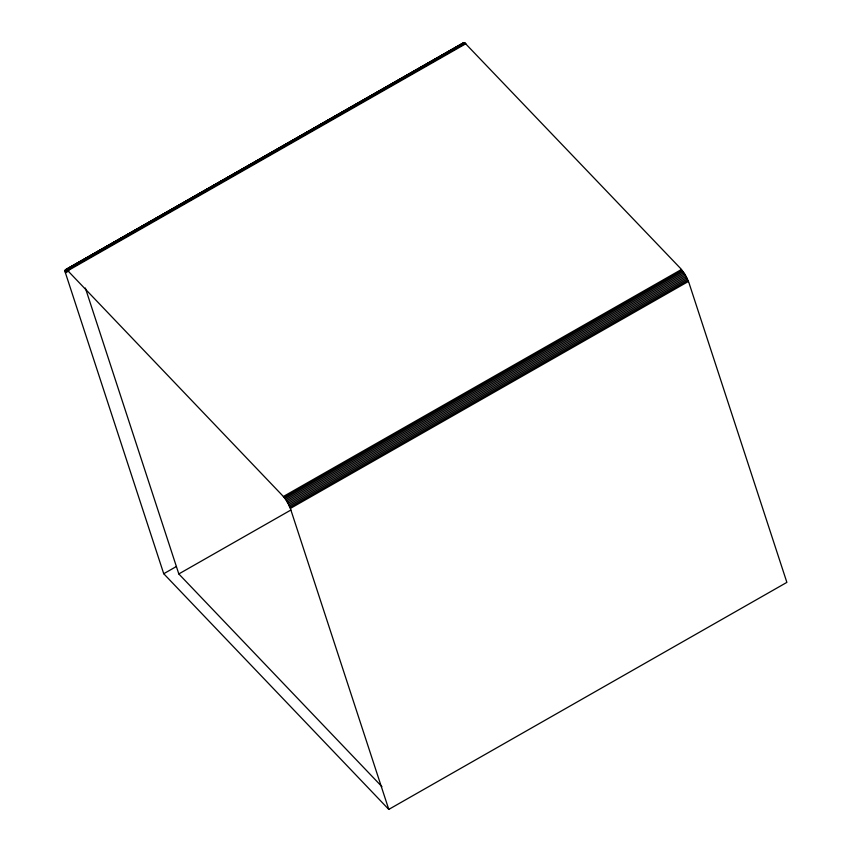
<?xml version="1.0" encoding="UTF-8"?>
<svg xmlns="http://www.w3.org/2000/svg" width="852" height="852" viewBox="0 0 852 852"><rect width="100%" height="100%" fill="white"/><g stroke="black" fill="none" stroke-linecap="round" stroke-linejoin="round"><path stroke-width="1.28" d="M65.125 271.192L65.434 269.775L463.839 42.6L464.723 42.824L680.748 268.646L685.381 275.079L688.874 282.523L786.875 582.374L388.778 809.4L163.733 573.726L65.434 272.864L65.125 271.192L67.436 269.871M65.231 270.084L463.839 42.6M65.434 269.775L464.244 42.621M65.125 270.563L72.047 266.612M74.358 265.291L82.431 260.691M84.742 259.37L88.203 257.4M90.514 256.079L92.825 254.769M95.126 253.449L107.821 246.207M110.132 244.897L112.432 243.576M114.743 242.266L118.204 240.285M120.515 238.975L122.826 237.655M126.288 235.685L128.588 234.364M130.899 233.054L137.822 229.103M140.133 227.782L143.594 225.812M145.905 224.491L148.205 223.181M150.516 221.861L153.978 219.891M156.289 218.57L163.211 214.619M165.522 213.309L173.595 208.697M175.906 207.387L179.367 205.407M181.668 204.097L183.979 202.776M186.29 201.466L198.985 194.224M201.285 192.903L209.368 188.303M211.669 186.982L213.98 185.672M217.441 183.691L219.752 182.381M222.063 181.061L234.747 173.829M237.058 172.509L239.369 171.188M241.68 169.878L245.142 167.908M247.442 166.587L249.753 165.267M257.826 160.666L264.759 156.715M267.059 155.405L270.521 153.424M272.832 152.114L275.143 150.793M277.443 149.473L290.138 142.241M292.449 140.921L300.522 136.32M302.833 134.999L305.144 133.689M308.605 131.709L310.905 130.399M313.216 129.078L325.911 121.836M328.222 120.526L330.523 119.205M332.834 117.895L336.295 115.915M338.606 114.605L340.917 113.284M344.378 111.314L346.679 109.993M348.99 108.683L355.912 104.732M358.223 103.411L361.685 101.441M363.985 100.121L366.296 98.811M368.607 97.49L381.302 90.248M383.602 88.938L391.686 84.327M393.997 83.017L396.297 81.696M399.758 79.726L402.069 78.405M404.38 77.095L417.075 69.853M419.376 68.533L421.687 67.223M423.998 65.902L427.459 63.932M429.759 62.611L432.07 61.301M435.532 59.321L437.843 58.011M440.143 56.69L447.076 52.749M449.377 51.429L452.838 49.459M455.149 48.138L457.46 46.817M459.76 45.507L463.222 43.537M66.136 269.647L464.723 42.824M66.626 269.85L67.191 270.212L465.288 43.186M65.231 271.958L67.532 270.648M67.191 270.212L67.819 270.734L465.916 43.708M65.434 272.864L68.895 270.893M67.819 270.734L283.386 496.492L681.483 269.466M283.386 496.492L284.153 497.43L682.25 270.404M284.153 497.43L284.941 498.473L683.038 271.447M284.941 498.473L285.729 499.623L683.837 272.597M285.729 499.623L286.517 500.838L684.625 273.812M286.517 500.838L287.284 502.105L685.381 275.079M163.733 573.726L176.428 566.484M388.778 809.4L290.372 508.442L288.019 503.394L686.116 276.368M288.7 504.703L686.808 277.677M289.329 505.992L687.436 278.966M289.893 507.238L687.99 280.212M290.372 508.442L688.48 281.416M85.36 288.008L178.814 573.939L290.851 510.05M178.814 573.939L381.93 786.652M287.284 502.105L288.019 503.394"/></g></svg>
